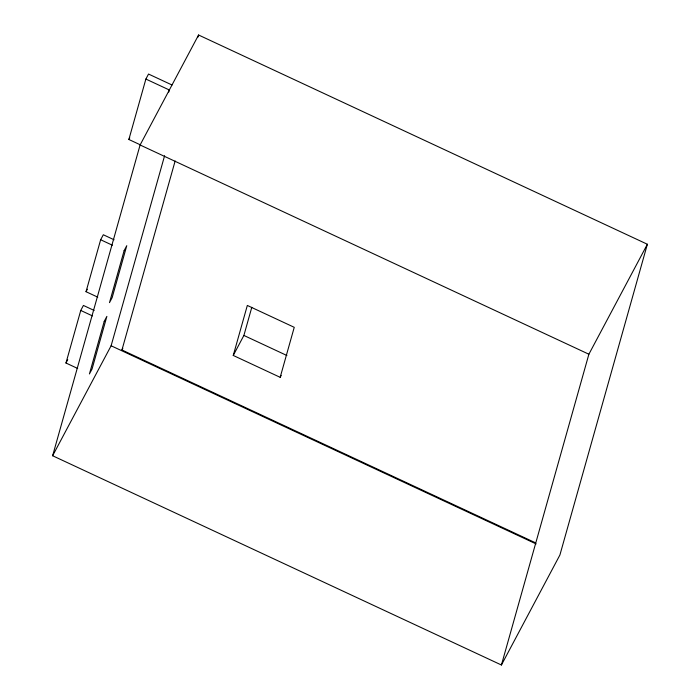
<?xml version="1.0" encoding="UTF-8"?>
<svg xmlns="http://www.w3.org/2000/svg" width="700" height="700" viewBox="0 0 700 700"><rect width="100%" height="100%" fill="white"/><g stroke="black" fill="none" stroke-linecap="round" stroke-linejoin="round"><path stroke-width="1.05" d="M77.691 368.48L65.966 363.011L80.754 310.45L83.414 305.445L94.168 310.459M97.764 297.168L86.03 291.699L100.651 239.75L103.311 234.754L114.065 239.767M140.595 144.961L128.87 139.492L145.88 79.056L148.531 74.051L171.999 84.989M52.631 455.752L140.096 144.987L198.581 35L647.369 244.248L559.904 555.012L501.419 665L52.631 455.752L111.116 345.774L164.596 155.741M168.752 92.076L169.339 89.994L145.88 79.056M197.986 37.1L198.581 35M535.404 542.762L121.949 349.991L175.149 160.947M233.249 355.451L247.328 305.445L294.245 327.32L280.175 377.326L233.249 355.451L243.889 335.449L251.799 307.326M501.419 665L588.884 354.226L647.369 244.248M128.87 139.492L129.754 137.83M86.03 291.699L87.36 289.196M65.966 363.011L67.734 359.678M121.949 349.991L122.832 348.32M280.175 377.326L281.181 375.419M140.096 144.987L588.884 354.226M100.651 239.75L112.385 245.219M243.889 335.449L286.895 355.504M80.754 310.45L92.487 315.919M111.116 345.774L536.13 543.926M104.212 321.387L89.425 373.949L92.076 368.953L106.873 316.382L104.212 321.387M124.11 250.688L109.489 302.636L112.149 297.631L126.77 245.691L124.11 250.688"/></g></svg>
